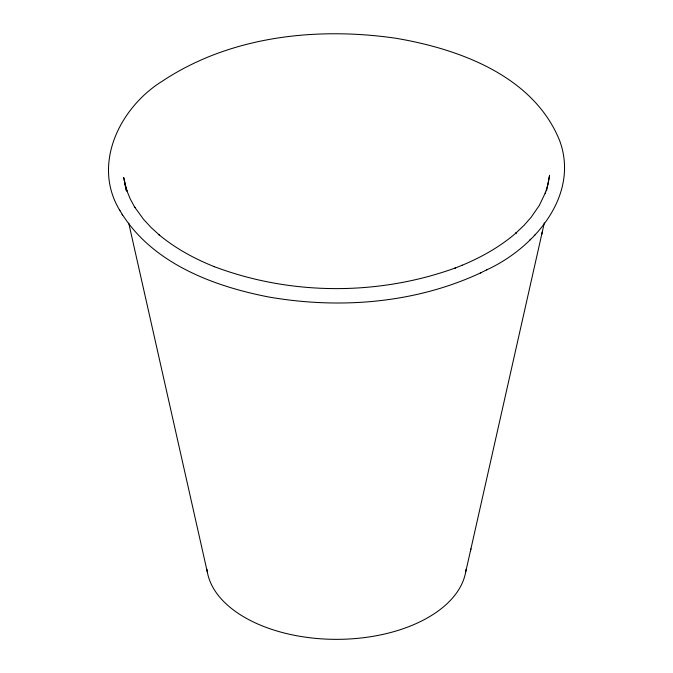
<?xml version="1.0" encoding="UTF-8"?>
<svg xmlns="http://www.w3.org/2000/svg" width="673" height="673" viewBox="0 0 673 673"><rect width="100%" height="100%" fill="white"/><g stroke="black" fill="none" stroke-linecap="round" stroke-linejoin="round"><path stroke-width="1.01" d="M546.594 190.753L549.597 175.241L547.999 184.309L545.239 193.277L545.601 192.242L539.325 205.442L531.14 217.278L524.099 225.262L515.72 233.262L516.469 232.606C500.275 246.722 481.313 257.338 461.527 265.524L462.166 265.271L454.956 268.123L455.562 267.879C378.335 295.893 290.66 295.598 213.787 266.466L214.418 266.71C194.539 258.777 175.451 248.455 158.971 234.7L159.711 235.348L151.021 227.424L143.559 219.339L134.364 206.687L134.962 207.604L130.217 198.897L126.6 190.013L126.961 191.048L123.689 177.512L126.331 190.425M541.622 234.852L544.314 222.923M470.494 550.75L542.303 231.832M465.649 572.126L470.94 548.781M486.621 269.907C533.647 248.371 579.293 196.314 560.012 141.591C534.362 76.335 459.844 49.104 395.926 38.268C316.621 26.727 230.132 36.056 162.176 81.256C119.937 107.436 91.536 164.347 119.937 210.615M529.903 239.95L530.627 239.235M534.278 235.6L535.01 234.869M119.39 209.656C149.944 262.319 211.978 286.017 268.914 297.029C339.806 309.286 415.367 303.43 481.002 272.7M480.32 273.036L487.336 269.545M122.065 214.266L122.604 215.209M124.825 183.746L126.406 190.737M207.351 572.126L128.736 223.15M466.069 569.232A129.839 74.964 0 0 1 336.5 639.35A129.839 74.964 0 0 1 206.931 569.232"/></g></svg>
